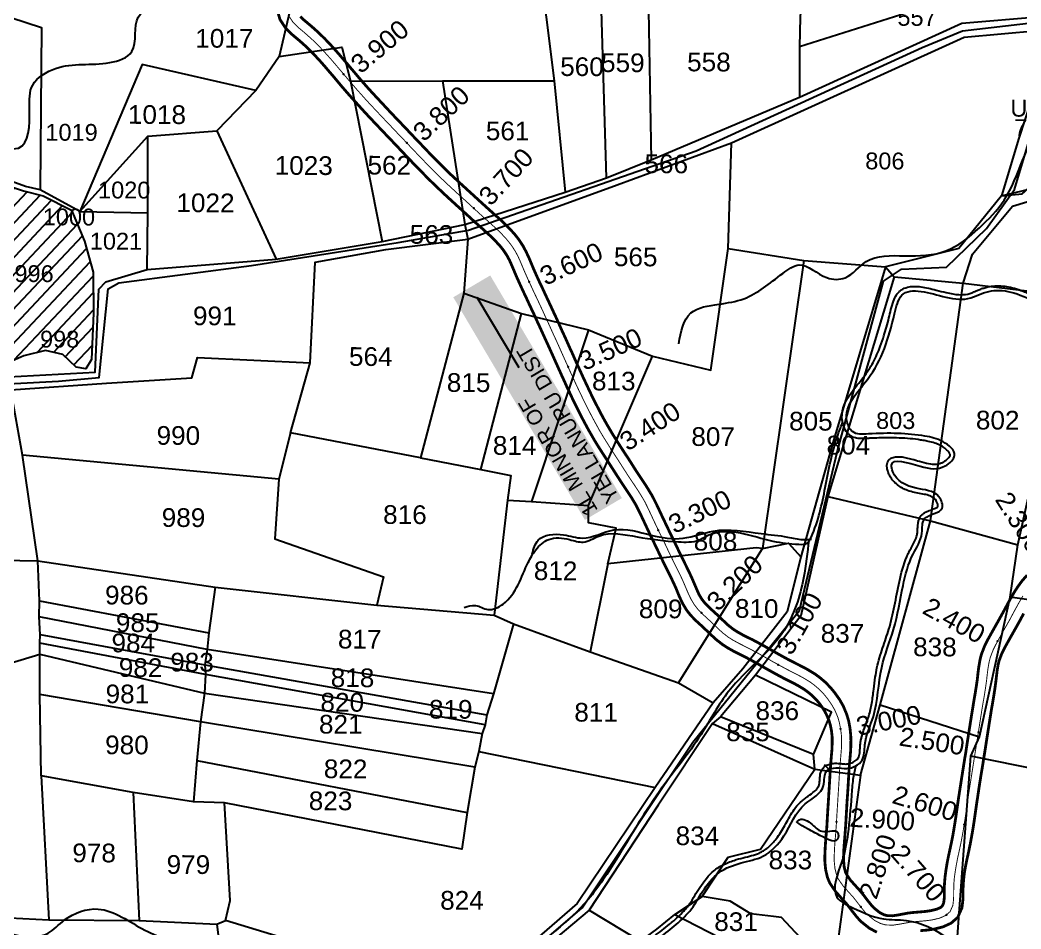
# Model space of a CAD drawing. Header units: inches. Extents: x 177544 to 239871, y 1610424 to 1630335.
# Drawn here: x 184402 to 185472, y 1620740 to 1621713 of the extents above; entities that cross this region are included whole.
import ezdxf
from ezdxf.enums import TextEntityAlignment as Align

# ---------------------------------------------------------------- set-up
doc = ezdxf.new("R2010")
doc.units = ezdxf.units.IN
doc.header["$MEASUREMENT"] = 0
doc.linetypes.add('HIDDEN2', pattern=[0.1875, 0.125, -0.0625])
for name, color, linetype in [('CANAL1', 7, 'Continuous'), ('CSMark', 72, 'Continuous'), ('PAPER SIZE', 5, 'Continuous'), ('PLOT', 7, 'Continuous'), ('PLOT NO', 7, 'Continuous'), ('ROAD', 1, 'Continuous'), ('STREAM', 4, 'Continuous'), ('STRUCTURE', 5, 'Continuous')]:
    doc.layers.add(name, color=color, linetype=linetype)
doc.styles.add('FONT1', font='Arial')
doc.styles.get("Standard").update_dxf_attribs({"font": 'arial.ttf'})
doc.dimstyles.get("Standard").update_dxf_attribs({"dimtxt": 0.18, "dimasz": 0.18, "dimexe": 0.18, "dimexo": 0.0625, "dimgap": 0.09, "dimtad": 0, "dimtih": 1, "dimtoh": 1, "dimdec": 4, "dimzin": 0, "dimdsep": 46, "dimtxsty": 'Standard', "dimcen": 0.09, "dimadec": 0, "dimazin": 0, "dimtfac": 1, "dimtdec": 4, "dimtofl": 0, "dimtmove": 0, "dimatfit": 3, "dimfxl": 1, "dimtolj": 1, "dimtzin": 0, "dimarcsym": 0})

msp = doc.modelspace()

# ---------------------------------------------------------------- hatches: boundary and pattern name
at = {"layer": 'STREAM'}
h = msp.add_hatch(dxfattribs=at)
h.set_pattern_fill('ANSI31', color=256, scale=100.509967, angle=1.7021)
h.set_pattern_definition([(46.7021, (182315.279, 1621907.716), (-9.14387, 8.61611), [])])
h.paths.add_polyline_path([(184471, 1621476), (184456.9, 1621509.3), (184426.8, 1621524.4), (184405.6, 1621529.7), (184357.6, 1621545.6), (184339.1, 1621554.4), (184337.5, 1621409), (184347.4, 1621407.5), (184353.1, 1621389.6), (184346.5, 1621330.8), (184353.4, 1621329.9), (184390.1, 1621346.4), (184405.8, 1621353.4), (184429.1, 1621359), (184447.5, 1621354.8), (184462.1, 1621341.1), (184472.4, 1621339.6), (184478.3, 1621349.4), (184480.5, 1621399), (184480, 1621442.8)])
h.paths.add_polyline_path([(184313.5, 1621423.4), (184342, 1621424.3), (184341.6, 1621439.7), (184313, 1621438.8)], flags=24)
h.paths.add_polyline_path([(184436.2, 1621493.6), (184472.6, 1621494.6), (184472.1, 1621510), (184435.8, 1621509)], flags=24)
h.paths.add_polyline_path([(184345.7, 1621486.7), (184374.3, 1621487.6), (184373.8, 1621503), (184345.3, 1621502.1)], flags=24)
h.paths.add_polyline_path([(184430.2, 1621363.1), (184458.8, 1621363.9), (184458.3, 1621379.3), (184429.8, 1621378.4)], flags=24)
h.paths.add_polyline_path([(184365.5, 1621335.4), (184394, 1621336.3), (184393.6, 1621351.7), (184365, 1621350.8)], flags=24)
h.paths.add_polyline_path([(184402.8, 1621433.1), (184431.4, 1621434), (184430.9, 1621449.4), (184402.4, 1621448.5)], flags=24)

# ---------------------------------------------------------------- linework, layer by layer
at = {"layer": 'CANAL1', "color": 6, "linetype": 'ByBlock', "ltscale": 2, "const_width": 3}
for points in [[(185318, 1620737), (185309.9, 1620741.3), (185301.3, 1620748.2), (185297, 1620752.7), (185292.3, 1620758.6), (185288, 1620764.3), (185284.7, 1620768.4), (185279.1, 1620774.5), (185273.9, 1620780.4), (185267.6, 1620789.6), (185265.2, 1620795.4), (185263.2, 1620803.7), (185262.4, 1620812), (185262.3, 1620817.5), (185262.7, 1620827.5), (185263.2, 1620834.8), (185263.9, 1620843.2), (185264.4, 1620848.7), (185264.8, 1620855.7), (185265.2, 1620862.7), (185265.5, 1620867.9), (185266.1, 1620876.9), (185266.5, 1620884), (185267.1, 1620892.9), (185267.4, 1620898.1), (185267.8, 1620905.2), (185268.3, 1620912.3), (185268.7, 1620918), (185269.4, 1620926.6), (185270, 1620933.3), (185270.2, 1620942.1), (185270.1, 1620946.3), (185269.4, 1620952.6), (185268.2, 1620958.6), (185266.8, 1620963.3), (185264, 1620969.9), (185261.1, 1620975.2), (185256.6, 1620981.6), (185253.6, 1620985.2), (185249.2, 1620989.7), (185244.4, 1620993.7), (185240.8, 1620996.4), (185233.9, 1621000.6), (185228, 1621003.8), (185219.9, 1621007.8), (185215.2, 1621010.3), (185208.9, 1621013.7), (185202.6, 1621017.2), (185197.6, 1621020), (185190.3, 1621024.2), (185184.3, 1621027.5), (185176.1, 1621031.9), (185172, 1621033.9), (185165.4, 1621037.2), (185158.8, 1621040.9), (185152.9, 1621044.7), (185146, 1621050.1), (185140.5, 1621055.2), (185133.3, 1621062.1), (185130.2, 1621065), (185124.7, 1621070), (185119.2, 1621075.6), (185114.5, 1621081.5), (185110, 1621089.1), (185106.7, 1621096.2), (185102.8, 1621105.8), (185101.2, 1621109.2), (185098.3, 1621115.4), (185095.2, 1621121.7), (185092.1, 1621127.8), (185088.9, 1621134.4), (185085.8, 1621140.9), (185081.2, 1621150.4), (185079.7, 1621153.6), (185076.6, 1621160), (185073.5, 1621166.4), (185070.4, 1621173.1), (185067.5, 1621179.3), (185064.5, 1621185.6), (185061.5, 1621191.7), (185059.8, 1621194.8), (185054.8, 1621203.1), (185051, 1621208.8), (185046.6, 1621215.3), (185043.1, 1621220.7), (185039.2, 1621226.7), (185035.4, 1621232.7), (185033, 1621236.4), (185027.8, 1621244.5), (185023.9, 1621250.5), (185019.4, 1621257.6), (185016.2, 1621262.8), (185012.6, 1621269.1), (185009, 1621275.4), (185005.6, 1621281.7), (185002.2, 1621288.1), (184999, 1621294.5), (184995.8, 1621300.9), (184992.6, 1621307.4), (184989.6, 1621313.9), (184986.5, 1621320.3), (184983.6, 1621326.8), (184980.6, 1621333.3), (184977.7, 1621339.8), (184974, 1621348), (184971.9, 1621352.7), (184969, 1621359.2), (184966.1, 1621365.6), (184963.1, 1621372.1), (184960.2, 1621378.5), (184957.3, 1621384.9), (184954.3, 1621391.3), (184951.4, 1621397.8), (184948.4, 1621404.1), (184945.4, 1621410.5), (184942.9, 1621416), (184939.4, 1621423.3), (184936.4, 1621429.9), (184932.3, 1621439), (184930.6, 1621443.1), (184927.9, 1621449.5), (184925.2, 1621455.6), (184922.5, 1621460.6), (184918.8, 1621466.2), (184914.9, 1621471.1), (184908.6, 1621477.9), (184905.7, 1621480.7), (184900.7, 1621485.3), (184895.5, 1621490), (184890.6, 1621494.3), (184884.9, 1621499.5), (184879.7, 1621504.3), (184872.1, 1621511.2), (184869.2, 1621513.8), (184864, 1621518.6), (184858.7, 1621523.4), (184853.6, 1621528.2), (184848.3, 1621533.2), (184843.1, 1621538.2), (184838, 1621543.2), (184833, 1621548.3), (184828, 1621553.4), (184823, 1621558.5), (184818.1, 1621563.7), (184813.2, 1621568.8), (184808.3, 1621574), (184803.4, 1621579.1), (184800.7, 1621582), (184793.6, 1621589.4), (184788.7, 1621594.6), (184783.8, 1621599.7), (184778.9, 1621604.9), (184774, 1621610.1), (184769.2, 1621615.3), (184764.4, 1621620.6), (184759.6, 1621625.9), (184754.8, 1621631.2), (184749.4, 1621637.4), (184745.5, 1621641.9), (184741, 1621647.3), (184736.5, 1621652.7), (184732, 1621657.9), (184727.5, 1621663.2), (184723, 1621668.3), (184718.3, 1621673.4), (184713.6, 1621678.3), (184708.7, 1621683.2), (184703.5, 1621687.9), (184699.5, 1621691.4), (184692.2, 1621697.5), (184686, 1621703.6), (184679.8, 1621713.1), (184677.8, 1621720.2)], [(185478.6, 1621118.9), (185473.3, 1621112.9), (185468.7, 1621106.6), (185465.6, 1621101.9), (185460.8, 1621093.7), (185457.3, 1621087.3), (185453.1, 1621079.5), (185450.6, 1621075), (185447.2, 1621068.9), (185443.7, 1621062.7), (185441, 1621057.9), (185436.6, 1621050), (185433.1, 1621043), (185429.5, 1621033.6), (185428.1, 1621027.7), (185426.8, 1621020.1), (185425.9, 1621012.8), (185425.3, 1621007.1), (185424.1, 1620999), (185423, 1620992.2), (185421.4, 1620982.9), (185420.7, 1620978.3), (185419.5, 1620971.2), (185418.4, 1620964.2), (185417.3, 1620957.2), (185416.2, 1620950.2), (185415.1, 1620943.2), (185413.6, 1620933.4), (185413, 1620929.2), (185411.8, 1620922.3), (185410.7, 1620915.3), (185409.6, 1620908.3), (185408.5, 1620901.3), (185407.4, 1620894.3), (185405.8, 1620883.9), (185405.2, 1620880.1), (185404.2, 1620873.1), (185403.2, 1620866), (185402.2, 1620859), (185401.1, 1620852.1), (185400, 1620845.3), (185398.8, 1620838.5), (185398.1, 1620835), (185396, 1620825.2), (185394.5, 1620818.4), (185393.1, 1620811.4), (185391.9, 1620804.1), (185390.9, 1620796.6), (185390.2, 1620788.7), (185390.1, 1620783.8), (185390, 1620773.5), (185389.4, 1620768.4), (185387.9, 1620765), (185386.4, 1620763.6), (185381.9, 1620761.6), (185375.3, 1620760), (185369.5, 1620759.2), (185362.7, 1620758.6), (185355.6, 1620758), (185350.7, 1620757.4), (185340.9, 1620755.5), (185334.9, 1620754.6), (185328.9, 1620754.8), (185325.4, 1620755.7), (185320.9, 1620758.1), (185314.9, 1620762.9), (185312.2, 1620765.8), (185308.1, 1620770.9), (185303.8, 1620776.6), (185299.9, 1620781.4), (185294, 1620787.9), (185289.7, 1620792.7), (185285.4, 1620799.1), (185284.3, 1620801.6), (185283, 1620807), (185282.4, 1620813.2), (185282.3, 1620817.3), (185282.7, 1620826.4), (185283.2, 1620833.2), (185283.9, 1620841.6), (185284.3, 1620847.3), (185284.8, 1620854.5), (185285.2, 1620861.6), (185285.5, 1620866.7), (185286, 1620875.7), (185286.5, 1620882.7), (185287.1, 1620891.7), (185287.4, 1620896.9), (185287.8, 1620904), (185288.2, 1620910.9), (185288.6, 1620916.4), (185289.4, 1620924.9), (185290, 1620932.3), (185290.2, 1620942.2), (185290, 1620947.7), (185289.2, 1620955.5), (185287.7, 1620963.4), (185285.7, 1620970), (185282.1, 1620978.7), (185278.1, 1620985.8), (185272.4, 1620993.8), (185268.4, 1620998.6), (185262.9, 1621004.3), (185256.9, 1621009.4), (185252, 1621013), (185243.8, 1621018), (185237.2, 1621021.5), (185229.1, 1621025.6), (185224.6, 1621027.9), (185218.5, 1621031.2), (185212.4, 1621034.6), (185207.5, 1621037.4), (185200.1, 1621041.6), (185193.8, 1621045.1), (185185.2, 1621049.7), (185180.9, 1621051.8), (185174.7, 1621054.9), (185169, 1621058.1), (185164.6, 1621060.9), (185159, 1621065.3), (185154.2, 1621069.8), (185147, 1621076.7), (185143.7, 1621079.7), (185138.6, 1621084.4), (185134.2, 1621088.9), (185131, 1621092.9), (185127.7, 1621098.4), (185125.1, 1621104.3), (185121.1, 1621113.7), (185119.4, 1621117.5), (185116.3, 1621124.1), (185113.1, 1621130.6), (185110.1, 1621136.7), (185106.9, 1621143.2), (185103.9, 1621149.5), (185099.3, 1621159.1), (185097.7, 1621162.3), (185094.6, 1621168.7), (185091.6, 1621175), (185088.5, 1621181.5), (185085.6, 1621187.7), (185082.5, 1621194.3), (185079.2, 1621200.9), (185077.1, 1621204.8), (185071.6, 1621213.8), (185067.6, 1621219.9), (185063.3, 1621226.3), (185059.8, 1621231.6), (185056.1, 1621237.5), (185052.3, 1621243.5), (185049.8, 1621247.2), (185044.5, 1621255.4), (185040.7, 1621261.3), (185036.4, 1621268.1), (185033.4, 1621273.1), (185029.9, 1621279), (185026.5, 1621285), (185023.2, 1621291.1), (185020, 1621297.3), (185016.8, 1621303.5), (185013.7, 1621309.7), (185010.7, 1621316), (185007.7, 1621322.4), (185004.7, 1621328.7), (185001.8, 1621335.1), (184998.8, 1621341.6), (184995.9, 1621348), (184992.3, 1621356.2), (184990.1, 1621360.9), (184987.2, 1621367.4), (184984.3, 1621373.9), (184981.3, 1621380.3), (184978.4, 1621386.8), (184975.5, 1621393.3), (184972.5, 1621399.7), (184969.5, 1621406.2), (184966.5, 1621412.6), (184963.5, 1621419), (184961, 1621424.5), (184957.5, 1621431.8), (184954.6, 1621438.1), (184950.7, 1621446.9), (184949.1, 1621450.8), (184946.3, 1621457.5), (184943.1, 1621464.4), (184939.7, 1621470.8), (184935, 1621478), (184930.1, 1621484.2), (184922.9, 1621491.8), (184919.5, 1621495.2), (184914.2, 1621500.1), (184908.8, 1621504.9), (184904, 1621509.2), (184898.4, 1621514.3), (184893.2, 1621519), (184885.6, 1621526), (184882.7, 1621528.6), (184877.5, 1621533.4), (184872.3, 1621538.1), (184867.3, 1621542.8), (184862.1, 1621547.6), (184857.1, 1621552.5), (184852.1, 1621557.4), (184847.2, 1621562.4), (184842.3, 1621567.4), (184837.4, 1621572.4), (184832.6, 1621577.5), (184827.7, 1621582.6), (184822.8, 1621587.7), (184817.9, 1621592.9), (184815.2, 1621595.8), (184808.1, 1621603.2), (184803.2, 1621608.3), (184798.3, 1621613.5), (184793.5, 1621618.6), (184788.7, 1621623.8), (184783.9, 1621628.9), (184779.1, 1621634.1), (184774.4, 1621639.2), (184769.8, 1621644.4), (184764.5, 1621650.5), (184760.8, 1621654.9), (184756.3, 1621660.2), (184751.8, 1621665.6), (184747.2, 1621670.9), (184742.6, 1621676.3), (184737.8, 1621681.7), (184732.9, 1621687.1), (184727.8, 1621692.4), (184722.5, 1621697.6), (184716.9, 1621702.8), (184712.5, 1621706.6), (184705.7, 1621712.3), (184701.6, 1621716.4)], [(185474.9, 1621077.8), (185470.7, 1621070), (185468.1, 1621065.3), (185464.6, 1621059.1), (185461.1, 1621052.9), (185458.4, 1621048.1), (185454.3, 1621040.7), (185451.5, 1621035), (185448.7, 1621027.6), (185447.7, 1621023.6), (185446.6, 1621017.3), (185445.8, 1621010.5), (185445.1, 1621004.6), (185443.9, 1620996), (185442.8, 1620988.9), (185441.2, 1620979.5), (185440.4, 1620975), (185439.3, 1620968), (185438.2, 1620961.1), (185437.1, 1620954.1), (185436, 1620947.1), (185434.9, 1620940.1), (185433.4, 1620930.3), (185432.7, 1620926.1), (185431.6, 1620919.1), (185430.5, 1620912.1), (185429.3, 1620905.2), (185428.2, 1620898.2), (185427.1, 1620891.2), (185425.6, 1620880.9), (185425, 1620877.3), (185424, 1620870.2), (185423, 1620863.2), (185422, 1620856.1), (185420.9, 1620849), (185419.7, 1620841.9), (185418.4, 1620834.8), (185417.7, 1620831), (185415.6, 1620821), (185414.1, 1620814.3), (185412.8, 1620807.7), (185411.6, 1620801.1), (185410.8, 1620794.5), (185410.2, 1620787.6), (185410.1, 1620783.4), (185410, 1620772.3), (185408.9, 1620763.1), (185404.4, 1620752.9), (185397.3, 1620746.7), (185388.5, 1620742.7), (185379, 1620740.3), (185371.7, 1620739.3), (185364.4, 1620738.7)]]:
    msp.add_lwpolyline(points, dxfattribs=at)
at = {"layer": 'CANAL1', "color": 1, "linetype": 'HIDDEN2', "ltscale": 2, "const_width": 1}
msp.add_lwpolyline([(185474.1, 1621096.6), (185469.5, 1621088.8), (185466.1, 1621082.6), (185461.9, 1621074.8), (185459.4, 1621070.1), (185455.9, 1621064), (185452.4, 1621057.8), (185449.7, 1621053), (185445.5, 1621045.4), (185442.3, 1621039), (185439.1, 1621030.6), (185437.9, 1621025.7), (185436.7, 1621018.7), (185435.8, 1621011.6), (185435.2, 1621005.9), (185434, 1620997.5), (185432.9, 1620990.6), (185431.3, 1620981.2), (185430.5, 1620976.6), (185429.4, 1620969.6), (185428.3, 1620962.6), (185427.2, 1620955.6), (185426.1, 1620948.6), (185425, 1620941.7), (185423.5, 1620931.8), (185422.8, 1620927.7), (185421.7, 1620920.7), (185420.6, 1620913.7), (185419.5, 1620906.7), (185418.4, 1620899.8), (185417.3, 1620892.8), (185415.7, 1620882.4), (185415.1, 1620878.7), (185414.1, 1620871.6), (185413.1, 1620864.6), (185412.1, 1620857.6), (185411, 1620850.5), (185409.9, 1620843.6), (185408.6, 1620836.7), (185407.9, 1620833), (185405.8, 1620823.1), (185404.3, 1620816.4), (185403, 1620809.5), (185401.8, 1620802.6), (185400.8, 1620795.5), (185400.2, 1620788.2), (185400.1, 1620783.6), (185400, 1620772.9), (185399.2, 1620765.7), (185396.2, 1620759), (185391.8, 1620755.1), (185385.2, 1620752.1), (185377.1, 1620750.2), (185370.6, 1620749.3), (185363.6, 1620748.7), (185356.6, 1620748.1), (185352.3, 1620747.5), (185342.6, 1620745.7), (185335.5, 1620744.6), (185327.4, 1620744.8), (185321.7, 1620746.4), (185315.4, 1620749.7), (185308.1, 1620755.6), (185304.6, 1620759.3), (185300.2, 1620764.8), (185295.9, 1620770.4), (185292.3, 1620774.9), (185286.6, 1620781.2), (185281.8, 1620786.5), (185276.5, 1620794.3), (185274.8, 1620798.5), (185273.1, 1620805.4), (185272.4, 1620812.6), (185272.3, 1620817.4), (185272.7, 1620826.9), (185273.2, 1620834), (185273.9, 1620842.4), (185274.3, 1620848), (185274.8, 1620855.1), (185275.2, 1620862.2), (185275.5, 1620867.3), (185276.1, 1620876.3), (185276.5, 1620883.4), (185277.1, 1620892.3), (185277.4, 1620897.5), (185277.8, 1620904.6), (185278.2, 1620911.6), (185278.7, 1620917.2), (185279.4, 1620925.7), (185280, 1620932.8), (185280.2, 1620942.2), (185280.1, 1620947), (185279.3, 1620954), (185277.9, 1620961), (185276.3, 1620966.7), (185273.1, 1620974.3), (185269.6, 1620980.5), (185264.5, 1620987.7), (185261, 1620991.9), (185256, 1620997), (185250.7, 1621001.6), (185246.4, 1621004.7), (185238.8, 1621009.3), (185232.6, 1621012.6), (185224.5, 1621016.7), (185219.9, 1621019.1), (185213.7, 1621022.5), (185207.5, 1621025.9), (185202.6, 1621028.7), (185195.2, 1621032.9), (185189.1, 1621036.3), (185180.6, 1621040.8), (185176.4, 1621042.9), (185170.1, 1621046.1), (185163.9, 1621049.5), (185158.7, 1621052.8), (185152.5, 1621057.7), (185147.3, 1621062.5), (185140.2, 1621069.4), (185136.9, 1621072.3), (185131.7, 1621077.2), (185126.7, 1621082.2), (185122.8, 1621087.2), (185118.9, 1621093.8), (185115.9, 1621100.2), (185111.9, 1621109.7), (185110.3, 1621113.4), (185107.3, 1621119.8), (185104.1, 1621126.1), (185101.1, 1621132.2), (185097.9, 1621138.8), (185094.8, 1621145.2), (185090.3, 1621154.8), (185088.7, 1621158), (185085.6, 1621164.3), (185082.5, 1621170.7), (185079.4, 1621177.3), (185076.5, 1621183.5), (185073.5, 1621189.9), (185070.4, 1621196.3), (185068.5, 1621199.8), (185063.2, 1621208.4), (185059.3, 1621214.4), (185055, 1621220.8), (185051.4, 1621226.2), (185047.6, 1621232.1), (185043.8, 1621238.1), (185041.4, 1621241.8), (185036.1, 1621250), (185032.3, 1621255.9), (185027.9, 1621262.9), (185024.8, 1621267.9), (185021.2, 1621274), (185017.8, 1621280.2), (185014.4, 1621286.4), (185011.1, 1621292.7), (185007.9, 1621299), (185004.7, 1621305.3), (185001.7, 1621311.7), (184998.6, 1621318.1), (184995.6, 1621324.5), (184992.7, 1621331), (184989.7, 1621337.4), (184986.8, 1621343.9), (184983.1, 1621352.1), (184981, 1621356.8), (184978.1, 1621363.3), (184975.2, 1621369.8), (184972.2, 1621376.2), (184969.3, 1621382.7), (184966.4, 1621389.1), (184963.4, 1621395.5), (184960.5, 1621402), (184957.5, 1621408.4), (184954.5, 1621414.8), (184951.9, 1621420.2), (184948.5, 1621427.6), (184945.5, 1621434), (184941.5, 1621443), (184939.8, 1621447), (184937.1, 1621453.5), (184934.2, 1621460), (184931.1, 1621465.7), (184926.9, 1621472.1), (184922.5, 1621477.6), (184915.8, 1621484.9), (184912.6, 1621487.9), (184907.4, 1621492.7), (184902.2, 1621497.4), (184897.3, 1621501.7), (184891.6, 1621506.9), (184886.4, 1621511.7), (184878.9, 1621518.6), (184876, 1621521.2), (184870.7, 1621526), (184865.5, 1621530.8), (184860.4, 1621535.5), (184855.2, 1621540.4), (184850.1, 1621545.3), (184845.1, 1621550.3), (184840.1, 1621555.3), (184835.1, 1621560.4), (184830.2, 1621565.5), (184825.3, 1621570.6), (184820.4, 1621575.7), (184815.6, 1621580.9), (184810.7, 1621586), (184807.9, 1621588.9), (184800.9, 1621596.3), (184796, 1621601.5), (184791.1, 1621606.6), (184786.2, 1621611.8), (184781.4, 1621616.9), (184776.5, 1621622.1), (184771.7, 1621627.3), (184767, 1621632.6), (184762.3, 1621637.8), (184757, 1621644), (184753.1, 1621648.4), (184748.6, 1621653.8), (184744.1, 1621659.1), (184739.6, 1621664.4), (184735.1, 1621669.7), (184730.4, 1621675), (184725.6, 1621680.2), (184720.7, 1621685.4), (184715.6, 1621690.4), (184710.2, 1621695.3), (184706, 1621699), (184699, 1621704.9), (184693.8, 1621710), (184689, 1621717.4)], dxfattribs=at)
at = {"layer": 'CSMark'}
for p in [(184747.9, 1621654.7), (184815.4, 1621581), (184886.9, 1621511.2), (184946.1, 1621432.6), (184987.8, 1621341.7), (185034.1, 1621253.2), (185084.3, 1621166.9), (185130.3, 1621078.6), (185447, 1621048.2), (185212.6, 1621023.1), (185279.2, 1620954.6), (185426.5, 1620950.9), (185274.8, 1620854.9), (185411.2, 1620852.1), (185300.7, 1620764.1), (185392.3, 1620755.5)]:
    msp.add_point(p, dxfattribs=at)
at = {"layer": 'PLOT'}
for points in [[(184655.1, 1622302.4), (184642.9, 1622204.4), (184617.4, 1622084.8), (184584.3, 1621889.4), (184658.1, 1621900.1), (184687.4, 1621908.1), (184723.4, 1621916), (184730.2, 1621917.1), (184728.2, 1621892.2), (184702.4, 1621821.2), (184698.1, 1621771.8), (184698.6, 1621758.1), (184679, 1621673.4), (184654.1, 1621637.2), (184612.3, 1621593.9), (184675.7, 1621456.9)], [(185239.7, 1621917.4), (185237.9, 1621900.8), (185238.8, 1621859.1), (185238.4, 1621837.4), (185240.6, 1621811.3), (185238.8, 1621801.3), (185238.8, 1621789.6), (185237.8, 1621741.6), (185235.8, 1621715.4), (185235.1, 1621683.7), (185235.4, 1621630.1)], [(185238.8, 1621801.3), (185073.8, 1621806.1), (185072.6, 1621801.6), (185073.4, 1621743), (185076.5, 1621562.9)], [(185029, 1621543.6), (185021.5, 1621794.6), (185072.6, 1621801.6)], [(184350.8, 1621789.7), (184342.6, 1621731.3), (184424.8, 1621704.5), (184423.3, 1621530.9)], [(184955.7, 1621784), (184972.8, 1621647.4), (184984.8, 1621528.4)], [(185485.6, 1621763.2), (185235.1, 1621683.7)], [(184389.9, 1621331), (184482.4, 1621335.9), (184486.3, 1621424.8), (184493.8, 1621432.5), (184537.8, 1621445.8), (184675.7, 1621456.9), (184789.2, 1621475.5), (184877.4, 1621493.9), (184984.8, 1621528.4), (185029, 1621543.6), (185076.5, 1621562.9), (185235.4, 1621630.1), (185408.9, 1621709.2), (185493.8, 1621716.3), (185490.4, 1621701.2), (185500.5, 1621679.9), (185469.6, 1621586.2), (185451.1, 1621524.4), (185473.3, 1621526.7), (185488.1, 1621540), (185596.3, 1621577.4), (185632.9, 1621602)], [(184379.2, 1621021.3), (184423.2, 1621034.4), (184423.2, 1621046.3), (184423.4, 1621055.3), (184422.3, 1621074.3), (184422.6, 1621091.5), (184421.1, 1621134), (184404.5, 1621247.2), (184392.1, 1621317.2), (184494.4, 1621324.2), (184585.5, 1621330), (184591.5, 1621351.6), (184712.1, 1621346), (184717.3, 1621453.7), (184793, 1621467), (184880.5, 1621478), (185040.4, 1621536.1), (185162.5, 1621581.1), (185411.1, 1621694.2), (185490.4, 1621701.2)], [(184679, 1621673.4), (184746.1, 1621683.4), (184755.2, 1621647), (184789.2, 1621475.5)], [(184654.1, 1621637.2), (184532.6, 1621664.8), (184465.9, 1621507.8), (184538.5, 1621588.4)], [(184755.2, 1621647), (184853.6, 1621647.5), (184972.8, 1621647.4)], [(184853.6, 1621647.5), (184877.4, 1621493.9)], [(184465.9, 1621507.8), (184423.3, 1621530.9), (184407.9, 1621534.3), (184339.1, 1621559.3), (184294.3, 1621581.3), (184246.1, 1621541.7), (184210.2, 1621542.8), (184178.9, 1621543.4), (184115.8, 1621543.1), (184114.5, 1621530), (184114.2, 1621521.8), (184022.5, 1621492.6), (183931.6, 1621506.6), (183914.9, 1621510.7), (183844.1, 1621528.6), (183793.2, 1621544.2), (183780.5, 1621547), (183746.9, 1621587.9), (183726.5, 1621625.6)], [(184537.8, 1621445.8), (184538.6, 1621506.3), (184538.5, 1621588.4), (184612.3, 1621593.9)], [(184923.1, 1621199.2), (184948.8, 1621197.6), (185009.5, 1621193.3), (185078.2, 1621353.2), (185140.4, 1621337.9), (185159.1, 1621468), (185162.5, 1621581.1)], [(185251.6, 1620911.3), (185300.5, 1620904.8), (185321.6, 1620980.3), (185375.3, 1621177.1), (185410.3, 1621431.2), (185420.2, 1621462.1), (185463.1, 1621513.6), (185534.9, 1621535.3)], [(185451.1, 1621524.4), (185405.6, 1621468.2), (185327.1, 1621448.6), (185270.8, 1621260.5), (185236.8, 1621138.6), (185222.1, 1621079.8), (185174.5, 1621018.6), (185143.1, 1620982.4), (185080.9, 1620891.8), (184997.4, 1620767.8), (184892.1, 1620676.1), (184793.7, 1620697.3), (184621.5, 1620749.7)], [(184465.9, 1621507.8), (184538.6, 1621506.3)], [(184877.4, 1621493.9), (184880.5, 1621478), (184876.3, 1621420.3), (184830.1, 1621244.4), (184691.1, 1621270.9), (184712.1, 1621346)], [(185159.1, 1621468), (185239.7, 1621455.3), (185327.1, 1621448.6)], [(185239.7, 1621455.3), (185195.7, 1621147.5), (185223.6, 1621153.2), (185236.8, 1621138.6)], [(185327.1, 1621448.6), (185336.5, 1621438), (185410.3, 1621431.2), (185537.5, 1621415.6)], [(185336.5, 1621438), (185265.6, 1621203.1), (185236.7, 1621075.4), (185188.2, 1621011.9)], [(184876.3, 1621420.3), (184938.1, 1621398.6), (185009.5, 1621381.2), (185078.2, 1621353.2)], [(184894.6, 1621232), (184938.1, 1621398.6)], [(185009.5, 1621381.2), (184948.8, 1621197.6)], [(185396.5, 1620627.7), (185406.4, 1620762), (185418.3, 1620925.4), (185427.8, 1620945.9), (185460.5, 1621095.3), (185468.5, 1621151.3), (185502.4, 1621304.3)], [(185570.3, 1621298.3), (185534.8, 1621084.5), (185460.5, 1621095.3)], [(184691.1, 1621270.9), (184678.5, 1621221.6), (184674.2, 1621157.6), (184790.4, 1621117.1), (184783.5, 1621086.9)], [(184678.5, 1621221.6), (184404.5, 1621247.2)], [(184830.1, 1621244.4), (184894.6, 1621232), (184926.6, 1621225.6), (184923.1, 1621199.2), (184908.9, 1621076.1)], [(185265.6, 1621203.1), (185375.3, 1621177.1), (185468.5, 1621151.3)], [(185188.9, 1621147.9), (185030.4, 1621131), (185039.1, 1621169.1), (185009.6, 1621174.9), (185009.5, 1621193.3)], [(185105.7, 1621003.8), (185195.7, 1621147.5), (185188.9, 1621147.9)], [(184113, 1621140), (184421.1, 1621134), (184610.4, 1621106), (184783.5, 1621086.9), (184908.9, 1621076.1), (184929.5, 1621066.9), (185011.5, 1621036.9), (185105.7, 1621003.8), (185143.1, 1620982.4)], [(185030.4, 1621131), (185011.5, 1621036.9)], [(184610.4, 1621106), (184603.6, 1621057.2), (184601.8, 1621039.2), (184599.4, 1621022.9), (184600.3, 1621012.6), (184599.2, 1620992.8), (184594.9, 1620962), (184590.9, 1620920.8), (184587.3, 1620876.6)], [(184422.6, 1621091.5), (184603.6, 1621057.2)], [(184601.8, 1621039.2), (184422.3, 1621074.3)], [(184929.5, 1621066.9), (184908, 1620992.1), (184901.1, 1620969.4), (184899.1, 1620958.9), (184895.9, 1620949.5), (184892.4, 1620930.3), (184888.3, 1620913.4), (184879.9, 1620865), (184874.1, 1620826), (184620.4, 1620875.4)], [(184600.3, 1621012.6), (184423.2, 1621046.3)], [(184423.4, 1621055.3), (184599.4, 1621022.9)], [(184612.3, 1620745.5), (184621.5, 1620749.7), (184626.6, 1620771.1), (184620.4, 1620875.4), (184587.3, 1620876.6), (184523, 1620886.6), (184424.5, 1620904.4), (184423.2, 1620991.1), (184423.2, 1621034.4)], [(184423.2, 1621034.4), (184599.2, 1620992.8)], [(184908, 1620992.1), (184601.8, 1621039.2)], [(183962.2, 1621030), (183992.1, 1620957.8), (184008.7, 1620919), (184021.4, 1620889.9), (184029.5, 1620870.7), (184043.2, 1620838.9), (184071.5, 1620778.9), (184090.7, 1620742.5), (184118.9, 1620742), (184154.8, 1620736), (184205.5, 1620728.2), (184251.7, 1620759.5), (184432.6, 1620750.3), (184529.3, 1620749.6), (184612.3, 1620745.5), (184615.2, 1620722.5)], [(184599.4, 1621022.9), (184901.1, 1620969.4)], [(184899.1, 1620958.9), (184600.3, 1621012.6)], [(184914.3, 1620598.3), (184932.7, 1620615.8), (185006.7, 1620682.9), (185058.1, 1620723.1), (185065.4, 1620727.6), (185082.8, 1620740.2), (185102, 1620756.1), (185131.2, 1620775.2), (185158.8, 1620817.4), (185193.4, 1620825.9), (185251.6, 1620911.3), (185250.2, 1620927), (185269.4, 1620972.3), (185188.2, 1621011.9), (185150.6, 1620967.4), (185142.4, 1620960.1), (185084, 1620873), (185010.2, 1620760.5), (184881, 1620652), (184819.7, 1620677.9), (184793.7, 1620697.3)], [(184599.2, 1620992.8), (184895.9, 1620949.5)], [(184594.9, 1620962), (184423.2, 1620991.1)], [(185321.6, 1620980.3), (185427.8, 1620945.9)], [(184888.3, 1620913.4), (184594.9, 1620962)], [(185142.4, 1620960.1), (185251.6, 1620911.3)], [(185250.2, 1620927), (185150.6, 1620967.4)], [(184892.4, 1620930.3), (185080.9, 1620891.8)], [(184590.9, 1620920.8), (184879.9, 1620865)], [(185390.1, 1620543), (185482.5, 1620512.1), (185657.4, 1620466.4), (185613.4, 1620660.5), (185602.4, 1620765), (185604.8, 1620784.5), (185597.5, 1620888.8), (185418.3, 1620925.4)], [(184424.5, 1620904.4), (184432.6, 1620750.3)], [(185300.5, 1620904.8), (185271.5, 1620693.3), (185216, 1620752.8), (185207.3, 1620753.7), (185183.1, 1620756.6), (185161.1, 1620770.4), (185131.2, 1620775.2)], [(184523, 1620886.6), (184529.3, 1620749.6)], [(185010.2, 1620760.5), (185065.4, 1620727.6)], [(185102, 1620756.1), (185185.8, 1620712.7), (185235.1, 1620682.3), (185266.5, 1620661), (185271.5, 1620693.3), (185312.8, 1620675.4), (185396.5, 1620627.7)]]:
    msp.add_lwpolyline(points, dxfattribs=at)
at = {"layer": 'ROAD'}
for points in [[(184294.7, 1621318.5), (184443, 1621326.4), (184486.6, 1621330.2), (184496.1, 1621425.2), (184507.4, 1621431.4), (184649.5, 1621449.9), (184806.2, 1621474.5), (184881.5, 1621487.9), (185124.6, 1621572.7), (185366.5, 1621683), (185409.4, 1621701), (185501.6, 1621711.7), (185485.9, 1621860.7), (185473.2, 1621963.1), (185474.9, 1622064.6), (185454.2, 1622231.8), (185471.7, 1622287.2), (185542.4, 1622521.7), (185555.7, 1622562.2), (185655.8, 1622659.1), (185655.7, 1622674.5), (185601.2, 1622857.3), (185538.9, 1623034.8), (185429.7, 1623397.5)], [(184930.2, 1620700.6), (185002.9, 1620763), (185121.2, 1620940.4), (185235.1, 1621080.9), (185275.9, 1621251.9), (185325.2, 1621433.3), (185344.2, 1621446.2), (185392.3, 1621448.2), (185435.2, 1621489.5), (185465.2, 1621531.1), (185503.1, 1621658.5), (185502.4, 1621701.9), (185501.6, 1621711.7)], [(185451.1, 1621524.4), (185539.3, 1621545.9), (185637, 1621596.5), (185674.8, 1621607.1), (185701.4, 1621610.2)]]:
    msp.add_lwpolyline(points, dxfattribs=at)
at = {"layer": 'STREAM'}
for points in [[(184357.6, 1621545.6), (184405.6, 1621529.7), (184426.8, 1621524.4), (184456.9, 1621509.3), (184471, 1621476), (184480, 1621442.8), (184480.5, 1621399), (184478.3, 1621349.4), (184472.4, 1621339.6), (184462.1, 1621341.1), (184447.5, 1621354.8), (184429.1, 1621359), (184405.8, 1621353.4), (184390.1, 1621346.4)], [(185266.5, 1620911.4), (185262.1, 1620915.9)]]:
    msp.add_lwpolyline(points, dxfattribs=at)
for points in [[(185106.2, 1621366.3), (185119, 1621399.2), (185149, 1621408.6), (185175.7, 1621414.5), (185217.3, 1621441.6), (185234.9, 1621450.6), (185264.5, 1621437), (185284, 1621436.9), (185306.5, 1621454.1), (185347.5, 1621460.4), (185391.6, 1621465.6), (185427.5, 1621490.3), (185454, 1621519.8), (185473.8, 1621562.4), (185502.7, 1621650.9), (185503.3, 1621704.1), (185500.3, 1621745), (185491.6, 1621839.9), (185486, 1621890.8), (185481.4, 1621920.6), (185481.2, 1621989.3), (185478.5, 1622018.2), (185479.4, 1622038.8), (185483.4, 1622051.4), (185481, 1622057.6)], [(183559.5, 1620787.3), (183576, 1620803.8), (183580.4, 1620825.2), (183584.9, 1620863), (183589.2, 1620877.4), (183595.4, 1620892.8), (183597.4, 1620915.8), (183609.1, 1620948.9), (183614.6, 1620981), (183606, 1621002.4), (183608.2, 1621039.7), (183606.5, 1621074.4), (183599.4, 1621098), (183627.5, 1621137.6), (183639.2, 1621165.4), (183654.9, 1621192.9), (183677.2, 1621210.4), (183701.2, 1621231.2), (183751.9, 1621242.8), (183771.2, 1621255.6), (183800.7, 1621308.7), (183813.3, 1621339.1), (183829.2, 1621352.6), (183872.9, 1621354.3), (183901.6, 1621384.8), (183917.9, 1621407.8), (183934, 1621437.9), (183949.2, 1621458.6), (183990.4, 1621462.8), (184012.5, 1621462.3), (184039.1, 1621477.1), (184051.2, 1621480.8), (184079.1, 1621499), (184092.9, 1621522.8), (184113.8, 1621532.2), (184144, 1621527.6), (184168.7, 1621530.1), (184198.2, 1621534.2), (184215.4, 1621534.2), (184248.2, 1621536.8), (184267, 1621545.9), (184282.2, 1621586.7), (184295.5, 1621598.2), (184348.7, 1621581.5), (184387.1, 1621575), (184400.1, 1621575.6), (184412, 1621617), (184415.5, 1621643), (184440, 1621660.7), (184497.9, 1621667.1), (184521.5, 1621678.9), (184528.3, 1621715.6), (184563.3, 1621730.9), (184588.9, 1621747.6), (184614.5, 1621774.5), (184660.8, 1621772.5), (184688.2, 1621770.7), (184718.5, 1621766.4), (184770.3, 1621762.7), (184806.8, 1621763.7), (184848.5, 1621766.7), (184870.2, 1621766), (184895.5, 1621782.7), (184926.1, 1621800.4), (184938.2, 1621819.7), (184949, 1621831.3), (184955.1, 1621836.5), (184947.4, 1621838.9), (184928.8, 1621848.1), (184896.5, 1621863.7), (184870.3, 1621879.3), (184819.5, 1621890.5), (184797.3, 1621896.5), (184758.3, 1621900.8), (184734.3, 1621908.4), (184705.6, 1621902.5), (184695.7, 1621901.2), (184651.7, 1621888), (184641.4, 1621882.1), (184628.1, 1621874.3), (184615.5, 1621878.2), (184604.9, 1621889.9), (184581.5, 1621900.7), (184551.5, 1621902.2), (184516.5, 1621902.7), (184486.3, 1621901.8), (184449.6, 1621893.3), (184428.6, 1621886.5), (184412, 1621886.2), (184392.7, 1621905.7), (184372.9, 1621916.2), (184356.4, 1621920.4), (184307.2, 1621919.2), (184291.3, 1621941.3), (184263.4, 1621942.8), (184221.5, 1621930.7), (184190.8, 1621919.8), (184152.3, 1621902.9), (184131.5, 1621898.9)], [(184743.6, 1620694.6), (184751.2, 1620700.5), (184767.7, 1620693.5), (184802.8, 1620675.2), (184823.5, 1620665.2), (184846, 1620652), (184866.6, 1620641.7), (184886.3, 1620636.6), (184895.5, 1620627), (184923.9, 1620614.1), (184939, 1620609.7), (184962.2, 1620628), (184982.9, 1620648.8), (184999.4, 1620661.5), (185010.6, 1620677.1), (185031.6, 1620692), (185056.5, 1620708.2), (185074.6, 1620722.5), (185094.9, 1620738.2), (185111.7, 1620752.9), (185119.9, 1620762), (185131.7, 1620780.7), (185149.4, 1620800.9), (185172.7, 1620811.1), (185196.1, 1620818.3), (185218.5, 1620840), (185241.4, 1620874.2), (185261, 1620893.8), (185264.4, 1620909.7), (185274.2, 1620912.8), (185286, 1620912.1), (185302.2, 1620921.1), (185305.1, 1620937.4), (185314.2, 1620967.6), (185323.1, 1621020.1), (185335.8, 1621060.9), (185346, 1621107.7), (185356.6, 1621141.3), (185366.1, 1621163.7), (185369, 1621179.3), (185387.7, 1621190.5), (185384.3, 1621202.6), (185359.8, 1621211.8), (185335, 1621229.5), (185333.5, 1621236.5), (185364.2, 1621235.4), (185391, 1621235.6), (185401.1, 1621247), (185388.7, 1621261.4), (185369.4, 1621267.5), (185309, 1621269.9), (185292, 1621272.3), (185285.9, 1621283.8), (185307.9, 1621328.2), (185336.9, 1621398.4), (185344.7, 1621418.1), (185391.6, 1621416.2), (185418.5, 1621415.4), (185429.3, 1621419.7), (185478.7, 1621415.4), (185494.6, 1621412.6), (185495.2, 1621417)], [(184876.8, 1621084.4), (184888.9, 1621086.4), (184902.2, 1621082.2), (184918.3, 1621088), (184945.2, 1621132.5), (184953.4, 1621146), (184967.1, 1621157), (184989.4, 1621156.9), (185004, 1621154.3), (185020.8, 1621160.7), (185061.8, 1621159.8), (185105.8, 1621154.5), (185127.7, 1621156.5), (185138.2, 1621161.9), (185206.8, 1621155.3), (185234.5, 1621151.9), (185243.7, 1621153.3), (185247.6, 1621159.2), (185262.8, 1621212.7), (185276.5, 1621269.4), (185281.4, 1621282.4)], [(184949.4, 1621141.5), (184955.9, 1621156.2), (184983, 1621162), (185003.1, 1621158.5), (185036.9, 1621167.2), (185076.7, 1621161.6), (185110.9, 1621158.3), (185143.1, 1621166), (185194.3, 1621163.3), (185222.5, 1621159.6), (185238.7, 1621156.9), (185248.2, 1621157.2)], [(185245.1, 1621156.5), (185239.5, 1621115.8), (185218.7, 1621059.5), (185159.8, 1620994.9), (185130, 1620948.6), (185085.1, 1620887.1), (185036.4, 1620810.2), (185004.8, 1620766.9), (184934.5, 1620703.4), (184896.9, 1620671.1), (184856.4, 1620670.1), (184818.9, 1620685.1), (184790.5, 1620691.6), (184757.9, 1620705.6)], [(185295.2, 1620914.2), (185292.4, 1620900.4), (185290.7, 1620882.8), (185286.9, 1620842.4), (185280.6, 1620812.8), (185275.3, 1620774.6), (185292.8, 1620762.9), (185325.1, 1620751.3), (185349.3, 1620749.6), (185392.8, 1620730.6), (185413.8, 1620711.5), (185461.1, 1620686.1), (185506.9, 1620667.1), (185523.1, 1620661.7), (185548.4, 1620683.1), (185593.7, 1620689.6), (185606, 1620694.3), (185638.2, 1620692)], [(185232.3, 1620854.9), (185235, 1620857.3), (185248.7, 1620852.3), (185261.1, 1620844.7), (185276.1, 1620843.5), (185276.1, 1620836.8), (185254.2, 1620842.2), (185234.4, 1620853.3), (185232.3, 1620854.9), (185232.7, 1620854.7)], [(184224.6, 1620730), (184248.9, 1620743.2), (184299.9, 1620742.9), (184325.1, 1620746), (184381.9, 1620737.7), (184431.9, 1620736), (184449.5, 1620750.1), (184485.3, 1620761.8), (184535.4, 1620739.2), (184586.4, 1620722.1), (184632.2, 1620707), (184662.4, 1620691.2), (184703.2, 1620682), (184716.4, 1620677.4), (184726, 1620685.1)]]:
    msp.add_spline(points, degree=3, dxfattribs=at)
msp.add_open_spline([(184740.1, 1620697.9), (184741, 1620698.8), (184741.8, 1620699.7), (184743.8, 1620701.6), (184744.8, 1620702.5), (184746.8, 1620703.8), (184747.7, 1620704.3), (184749.6, 1620705.1), (184750.6, 1620705.4), (184752.7, 1620705.7), (184753.7, 1620705.7), (184756.6, 1620705.3), (184758.4, 1620704.7), (184761.6, 1620703.3), (184763.1, 1620702.4), (184766, 1620700.5), (184767.4, 1620699.6), (184770.1, 1620697.7), (184771.3, 1620696.9), (184773.8, 1620695.2), (184775.1, 1620694.5), (184778.7, 1620692.2), (184781.1, 1620690.9), (184788.3, 1620687.1), (184793.1, 1620684.9), (184801.1, 1620681.3), (184804.3, 1620679.9), (184810.8, 1620676.9), (184814.1, 1620675.4), (184821.3, 1620671.8), (184825.3, 1620669.8), (184833, 1620665.5), (184836.7, 1620663.3), (184842.7, 1620659.7), (184845, 1620658.3), (184849, 1620655.8), (184850.7, 1620654.7), (184854.2, 1620652.5), (184855.9, 1620651.5), (184859.5, 1620649.5), (184861.4, 1620648.6), (184864.4, 1620647.4), (184865.6, 1620647), (184867.8, 1620646.4), (184868.7, 1620646.1), (184870.8, 1620645.8), (184871.9, 1620645.6), (184875.4, 1620645.1), (184877.9, 1620644.7), (184882.6, 1620643.6), (184884.7, 1620643), (184887.6, 1620641.5), (184888.3, 1620641.1), (184889.9, 1620640), (184890.6, 1620639.4), (184893.1, 1620637.2), (184894.6, 1620635.4), (184896.6, 1620632.9), (184897.3, 1620632.1), (184898.6, 1620630.7), (184899.2, 1620630.1), (184901, 1620628.6), (184902.3, 1620627.7), (184906.7, 1620625.1), (184910.2, 1620623.8), (184916.1, 1620621.8), (184918.2, 1620621.2), (184921.8, 1620620), (184923.2, 1620619.5), (184925.7, 1620618.6), (184926.8, 1620618.2), (184928.8, 1620617.4), (184929.7, 1620617), (184932.5, 1620615.9), (184934.3, 1620615.3), (184936.6, 1620614.7), (184937.4, 1620614.6), (184938.7, 1620614.5), (184939.2, 1620614.6), (184940.8, 1620614.8), (184942, 1620615.2), (184944.4, 1620616.4), (184945.7, 1620617.3), (184948.3, 1620619.5), (184949.7, 1620620.8), (184954, 1620625.5), (184957, 1620629.3), (184962.8, 1620636.4), (184965.7, 1620639.7), (184970.7, 1620644.9), (184972.8, 1620646.8), (184976.5, 1620650), (184978.2, 1620651.4), (184983.4, 1620655.2), (184986.9, 1620657.4), (184991.3, 1620660.6), (184992.6, 1620661.7), (184994.5, 1620663.3), (184995.1, 1620664), (184997, 1620666), (184998.1, 1620667.5), (185000.4, 1620670.9), (185001.6, 1620672.8), (185003.9, 1620676.3), (185005.1, 1620678), (185007.3, 1620680.7), (185008.2, 1620681.7), (185010.1, 1620683.6), (185011.2, 1620684.5), (185014.2, 1620687), (185016.4, 1620688.6), (185021.2, 1620691.7), (185023.9, 1620693.2), (185028.8, 1620696), (185031, 1620697.3), (185035.5, 1620699.9), (185037.7, 1620701.3), (185044.2, 1620705.4), (185048.5, 1620708.3), (185056.3, 1620714.1), (185060, 1620717), (185066.4, 1620722.1), (185069.1, 1620724.3), (185074.6, 1620728.7), (185077.3, 1620730.8), (185085.6, 1620737), (185091, 1620741.2), (185099.3, 1620748), (185102.3, 1620750.6), (185107.4, 1620755.3), (185109.5, 1620757.4), (185112.8, 1620761), (185114.2, 1620762.6), (185116.6, 1620765.6), (185117.7, 1620767.2), (185120, 1620770.6), (185121, 1620772.3), (185123.7, 1620776.8), (185125.4, 1620779.7), (185131.3, 1620789.1), (185136, 1620795.7), (185143.7, 1620802.7), (185145.5, 1620804.1), (185149.1, 1620806.6), (185151.1, 1620807.8), (185156.9, 1620810.9), (185161.1, 1620812.5), (185168.4, 1620814.9), (185171.7, 1620815.8), (185178, 1620817.4), (185181.1, 1620818.1), (185186.9, 1620819.7), (185189.6, 1620820.6), (185193.7, 1620822.4), (185195.3, 1620823.3), (185198.3, 1620825.1), (185199.8, 1620826.2), (185204.1, 1620829.7), (185206.7, 1620832.4), (185210.9, 1620837.5), (185212.6, 1620839.8), (185217.1, 1620846.8), (185219.8, 1620851.9), (185225.4, 1620862.1), (185228.5, 1620867.3), (185234.1, 1620873.9), (185235.8, 1620875.7), (185238.8, 1620878.3), (185240, 1620879.2), (185242.3, 1620881), (185243.5, 1620881.8), (185247, 1620884.3), (185249.2, 1620885.9), (185252.5, 1620888.7), (185253.7, 1620889.9), (185255.1, 1620892), (185255.5, 1620892.7), (185256.1, 1620894), (185256.2, 1620894.5), (185256.6, 1620896), (185256.7, 1620897.3), (185257, 1620900.3), (185257, 1620901.9), (185257.3, 1620905.1), (185257.6, 1620906.6), (185258.4, 1620909.3), (185259, 1620910.5), (185260.1, 1620912.2), (185260.7, 1620912.8), (185261.8, 1620913.9), (185262.4, 1620914.4), (185264.6, 1620915.8), (185266.3, 1620916.5), (185269.6, 1620917.3), (185271.3, 1620917.6), (185274.2, 1620917.7), (185275.4, 1620917.7), (185277.7, 1620917.5), (185278.8, 1620917.4), (185281.1, 1620917.2), (185282.4, 1620917), (185284.3, 1620916.9), (185285, 1620916.9), (185287.4, 1620917), (185289.4, 1620917.4), (185292.9, 1620918.9), (185294.6, 1620919.9), (185296.5, 1620921.5), (185297, 1620922.1), (185298, 1620923.3), (185298.3, 1620924), (185298.9, 1620925.5), (185299.2, 1620926.4), (185299.7, 1620929.2), (185299.8, 1620931.5), (185300, 1620935.1), (185300.1, 1620936.2), (185300.4, 1620938.8), (185300.5, 1620940.2), (185301, 1620942.8), (185301.3, 1620944.1), (185302.2, 1620948), (185303, 1620950.4), (185304.9, 1620956.1), (185306.1, 1620959.2), (185308, 1620964.3), (185308.7, 1620966.3), (185310, 1620970.5), (185310.6, 1620972.7), (185311.7, 1620977.4), (185312.2, 1620979.7), (185313.4, 1620986.9), (185314, 1620991.8), (185315.1, 1621001.1), (185315.6, 1621005.5), (185316.8, 1621013.2), (185317.3, 1621016.5), (185318.8, 1621023.4), (185319.7, 1621027), (185321.8, 1621034), (185322.9, 1621037.4), (185326.4, 1621047.7), (185328.8, 1621054.3), (185332.1, 1621065.1), (185333.1, 1621069.2), (185335.1, 1621077.6), (185336, 1621081.8), (185338.6, 1621094.6), (185340.1, 1621103.3), (185343.9, 1621120.9), (185346.2, 1621129.8), (185350.6, 1621140), (185351.3, 1621141.6), (185353.7, 1621146.3), (185355.4, 1621149.2), (185358.4, 1621154.9), (185359.7, 1621157.6), (185360.8, 1621161.5), (185361.1, 1621162.7), (185361.3, 1621164.7), (185361.4, 1621165.4), (185361.5, 1621167), (185361.5, 1621167.8), (185361.6, 1621170.4), (185361.7, 1621172.2), (185362.1, 1621175.6), (185362.4, 1621177.1), (185363.4, 1621179.5), (185363.8, 1621180.4), (185364.9, 1621182.1), (185365.6, 1621182.9), (185367.1, 1621184.3), (185367.9, 1621184.9), (185370.4, 1621186.5), (185372.2, 1621187.2), (185375.6, 1621188.6), (185377.2, 1621189.1), (185380.1, 1621190.2), (185381.3, 1621190.8), (185382.5, 1621191.6), (185382.8, 1621191.8), (185383.1, 1621192.1), (185383.2, 1621192.2), (185383.2, 1621192.3), (185383.2, 1621192.3), (185383.3, 1621192.5), (185383.3, 1621192.6), (185383.3, 1621193.2), (185383.2, 1621194), (185382.7, 1621195.7), (185382.3, 1621196.7), (185381.4, 1621198.3), (185381, 1621199), (185379.4, 1621201), (185378.2, 1621201.9), (185375.4, 1621203.5), (185373.7, 1621204.1), (185369.8, 1621205.1), (185367.7, 1621205.4), (185363.1, 1621206.2), (185360.6, 1621206.6), (185355.7, 1621207.8), (185353.2, 1621208.5), (185346.9, 1621210.9), (185343.3, 1621212.8), (185336.8, 1621217.9), (185333.9, 1621221.1), (185331.1, 1621226.3), (185330.5, 1621227.7), (185329.4, 1621230.6), (185329, 1621232.2), (185328.7, 1621234.6), (185328.6, 1621235.5), (185328.7, 1621237.4), (185328.9, 1621238.4), (185329.6, 1621240.3), (185330.1, 1621241.2), (185331.4, 1621242.7), (185332.1, 1621243.3), (185333.7, 1621244.3), (185334.5, 1621244.6), (185336.2, 1621245.1), (185337, 1621245.3), (185339.6, 1621245.6), (185341.5, 1621245.6), (185345.3, 1621245.2), (185347.3, 1621244.8), (185351.3, 1621244), (185353.4, 1621243.5), (185358.2, 1621242.2), (185360.9, 1621241.4), (185367.1, 1621239.6), (185370.3, 1621238.8), (185375.9, 1621237.7), (185378.3, 1621237.4), (185382.7, 1621237.6), (185384.6, 1621238), (185387.6, 1621239.2), (185388.5, 1621239.7), (185390.3, 1621240.7), (185391.2, 1621241.3), (185393.1, 1621242.8), (185394.1, 1621243.7), (185395.5, 1621245.4), (185396, 1621246.2), (185396.2, 1621247), (185396.3, 1621247.2), (185396.3, 1621247.6), (185396.3, 1621247.8), (185396.2, 1621248.4), (185396, 1621248.8), (185395.5, 1621249.7), (185395.2, 1621250.2), (185393.7, 1621252), (185392.3, 1621253.3), (185389, 1621255.7), (185387.1, 1621256.9), (185383.5, 1621258.7), (185381.8, 1621259.4), (185377.7, 1621260.9), (185375.3, 1621261.5), (185371.1, 1621262.3), (185369.3, 1621262.7), (185365.6, 1621263.2), (185363.8, 1621263.5), (185358.2, 1621264.3), (185354.4, 1621264.7), (185343, 1621265.6), (185335.2, 1621265.8), (185324, 1621265.7), (185320.9, 1621265.6), (185315.7, 1621265.4), (185313.5, 1621265.3), (185310, 1621265.2), (185308.6, 1621265.1), (185305.6, 1621264.9), (185304.1, 1621264.8), (185300.5, 1621264.9), (185298.4, 1621265), (185294.6, 1621265.7), (185292.8, 1621266.3), (185290.2, 1621267.7), (185289.4, 1621268.2), (185287.8, 1621269.6), (185287.1, 1621270.3), (185284.7, 1621273.1), (185283.5, 1621275.4), (185281.7, 1621280.2), (185281.1, 1621282.7), (185280.5, 1621287.5), (185280.6, 1621289.8), (185281.3, 1621296.1), (185282.5, 1621299.8), (185285.8, 1621306.7), (185287.8, 1621310), (185292.3, 1621316.3), (185294.6, 1621319.3), (185299.2, 1621325), (185301.4, 1621327.7), (185305.5, 1621333), (185307.3, 1621335.6), (185310.8, 1621341), (185312.4, 1621343.7), (185316.9, 1621351.9), (185319.4, 1621357.5), (185323, 1621367), (185324.3, 1621370.9), (185327.4, 1621380.9), (185329.2, 1621387.3), (185331.6, 1621396.9), (185332.3, 1621399.8), (185333.8, 1621405.8), (185334.6, 1621408.9), (185336.6, 1621414.2), (185337.6, 1621416.5), (185339.7, 1621419.7), (185340.5, 1621420.6), (185342.2, 1621422.4), (185343.1, 1621423.2), (185346.1, 1621425.2), (185348.3, 1621426.2), (185352.9, 1621427.3), (185355.2, 1621427.6), (185360, 1621427.7), (185362.4, 1621427.5), (185370.3, 1621426.5), (185375.8, 1621425.2), (185385, 1621422.8), (185388.7, 1621421.9), (185397, 1621419.9), (185401.4, 1621419.1), (185408.8, 1621418.6), (185412, 1621418.8), (185416.5, 1621419.8), (185417.9, 1621420.3), (185420.8, 1621421.4), (185422.4, 1621422.1), (185425.4, 1621423.3), (185426.7, 1621423.9), (185429.5, 1621425), (185430.9, 1621425.5), (185435.1, 1621426.8), (185437.8, 1621427.4), (185445.9, 1621428.5), (185451.1, 1621428.4), (185462.2, 1621426.6), (185468, 1621425), (185476.1, 1621421.8), (185478, 1621421), (185481.9, 1621419.3), (185483.9, 1621418.4), (185487.2, 1621417), (185488.5, 1621416.5), (185489.8, 1621416.1), (185490.1, 1621416), (185490.3, 1621416)], degree=3, knots=[0, 0, 0, 0, 0.647986, 0.647986, 1.307762, 1.307762, 1.737844, 1.737844, 2.165015, 2.165015, 2.592186, 2.592186, 3.434326, 3.434326, 4.276465, 4.276465, 5.118604, 5.118604, 5.954493, 5.954493, 6.790383, 6.790383, 8.462161, 8.462161, 11.805719, 11.805719, 13.952569, 13.952569, 16.099419, 16.099419, 18.672094, 18.672094, 21.244769, 21.244769, 22.799727, 22.799727, 24.038627, 24.038627, 25.277527, 25.277527, 26.640444, 26.640444, 27.487611, 27.487611, 28.153748, 28.153748, 28.819885, 28.819885, 30.226927, 30.226927, 31.336462, 31.336462, 31.765199, 31.765199, 32.193937, 32.193937, 33.430451, 33.430451, 34.098161, 34.098161, 34.706216, 34.706216, 35.884556, 35.884556, 38.337942, 38.337942, 39.602635, 39.602635, 40.424059, 40.424059, 41.017935, 41.017935, 41.61181, 41.61181, 42.799561, 42.799561, 43.448484, 43.448484, 44.057475, 44.057475, 45.203655, 45.203655, 46.349835, 46.349835, 47.496016, 47.496016, 50.024356, 50.024356, 52.552697, 52.552697, 54.210048, 54.210048, 55.4252, 55.4252, 57.855505, 57.855505, 58.921448, 58.921448, 59.567009, 59.567009, 60.858132, 60.858132, 62.149255, 62.149255, 63.271064, 63.271064, 63.998462, 63.998462, 64.725859, 64.725859, 66.180655, 66.180655, 67.923067, 67.923067, 69.487965, 69.487965, 71.052863, 71.052863, 74.18266, 74.18266, 77.045066, 77.045066, 79.100352, 79.100352, 81.155638, 81.155638, 85.266211, 85.266211, 87.706175, 87.706175, 89.523052, 89.523052, 90.797756, 90.797756, 92.065778, 92.065778, 93.333799, 93.333799, 95.263594, 95.263594, 99.71285, 99.71285, 100.936198, 100.936198, 102.159546, 102.159546, 104.606243, 104.606243, 106.497637, 106.497637, 108.389031, 108.389031, 110.245603, 110.245603, 111.453252, 111.453252, 112.6609, 112.6609, 115.076198, 115.076198, 116.792444, 116.792444, 120.224935, 120.224935, 123.657427, 123.657427, 124.967775, 124.967775, 125.738353, 125.738353, 126.50893, 126.50893, 128.139872, 128.139872, 129.411876, 129.411876, 130.177445, 130.177445, 130.631983, 130.631983, 131.503346, 131.503346, 132.374708, 132.374708, 133.092451, 133.092451, 133.623165, 133.623165, 133.91671, 133.91671, 134.210255, 134.210255, 134.962101, 134.962101, 135.713947, 135.713947, 136.303079, 136.303079, 136.892211, 136.892211, 137.687715, 137.687715, 138.264193, 138.264193, 139.616313, 139.616313, 140.968433, 140.968433, 141.625081, 141.625081, 142.371458, 142.371458, 143.117836, 143.117836, 144.522227, 144.522227, 145.166339, 145.166339, 145.888478, 145.888478, 146.610617, 146.610617, 148.054894, 148.054894, 150.02964, 150.02964, 151.347347, 151.347347, 152.843565, 152.843565, 154.339782, 154.339782, 157.332217, 157.332217, 159.912966, 159.912966, 161.846131, 161.846131, 163.971085, 163.971085, 166.09604, 166.09604, 170.345949, 170.345949, 172.97075, 172.97075, 175.59555, 175.59555, 180.84515, 180.84515, 186.09475, 186.09475, 187.09165, 187.09165, 189.085448, 189.085448, 191.079247, 191.079247, 191.939171, 191.939171, 192.420672, 192.420672, 192.902173, 192.902173, 193.829349, 193.829349, 194.559282, 194.559282, 194.965408, 194.965408, 195.382436, 195.382436, 195.799464, 195.799464, 196.693426, 196.693426, 197.587388, 197.587388, 198.481351, 198.481351, 199.008109, 199.008109, 199.408151, 199.408151, 199.690507, 199.690507, 199.972864, 199.972864, 200.704136, 200.704136, 201.435409, 201.435409, 202.023241, 202.023241, 203.348846, 203.348846, 204.674451, 204.674451, 206.000056, 206.000056, 207.325661, 207.325661, 208.651265, 208.651265, 210.739469, 210.739469, 212.827672, 212.827672, 213.532856, 213.532856, 214.238039, 214.238039, 214.630996, 214.630996, 215.023953, 215.023953, 215.416909, 215.416909, 215.809866, 215.809866, 216.202823, 216.202823, 216.595779, 216.595779, 217.491415, 217.491415, 218.38705, 218.38705, 219.282685, 219.282685, 220.499023, 220.499023, 222.210641, 222.210641, 223.922258, 223.922258, 225.633875, 225.633875, 226.320371, 226.320371, 227.006868, 227.006868, 227.895478, 227.895478, 228.784088, 228.784088, 229.164696, 229.164696, 229.710869, 229.710869, 230.257043, 230.257043, 230.803216, 230.803216, 232.013306, 232.013306, 233.223395, 233.223395, 234.433484, 234.433484, 236.065792, 236.065792, 237.263223, 237.263223, 238.460655, 238.460655, 240.855517, 240.855517, 245.645242, 245.645242, 247.454524, 247.454524, 248.646499, 248.646499, 249.435491, 249.435491, 250.224482, 250.224482, 251.25085, 251.25085, 252.105368, 252.105368, 252.551588, 252.551588, 252.997808, 252.997808, 254.197799, 254.197799, 255.397791, 255.397791, 256.597783, 256.597783, 258.659911, 258.659911, 260.72204, 260.72204, 262.784168, 262.784168, 264.704241, 264.704241, 266.66085, 266.66085, 268.617459, 268.617459, 272.530678, 272.530678, 275.041179, 275.041179, 278.968249, 278.968249, 280.622758, 280.622758, 282.277267, 282.277267, 283.614983, 283.614983, 284.250435, 284.250435, 284.885888, 284.885888, 286.166151, 286.166151, 287.446414, 287.446414, 288.726676, 288.726676, 291.530373, 291.530373, 293.459276, 293.459276, 296.161574, 296.161574, 298.416433, 298.416433, 299.463773, 299.463773, 300.511112, 300.511112, 301.356853, 301.356853, 302.202595, 302.202595, 303.894078, 303.894078, 306.986644, 306.986644, 310.079211, 310.079211, 310.985005, 310.985005, 311.91605, 311.91605, 312.644413, 312.644413, 312.814264, 312.814264, 312.814264, 312.814264], dxfattribs=at)

# ---------------------------------------------------------------- texts
at = {"layer": 'CSMark', "color": 1}
for s, rotation, p in [('3.900', 40.0684, (184759.7, 1621661.8)), ('3.800', 43.4788, (184826.8, 1621588.6)), ('3.700', 47.4477, (184897.8, 1621519.3)), ('3.600', 24.9064, (184959.5, 1621437.2)), ('3.500', 24.2839, (185001.2, 1621346.2)), ('3.400', 32.9297, (185046.1, 1621259.2)), ('3.300', 25.8055, (185097.1, 1621171.7)), ('3.200', 44.389, (185141, 1621086.3)), ('3.100', 60.8046, (185218, 1621036.7)), ('3.000', 11.1782, (185296.2, 1620956.8)), ('2.900', 356.365, (185288.9, 1620859.9)), ('2.800', 71.8696, (185307.9, 1620774.1))]:
    msp.add_text(s, height=20, rotation=rotation, dxfattribs=at).set_placement(p, align=Align.MIDDLE_LEFT)
for s, rotation, p in [('2.300', 302.2701, (185489.4, 1621145.9)), ('2.400', 330.9431, (185431.2, 1621053.5)), ('2.500', 351.2334, (185411.4, 1620936)), ('2.600', 343.2317, (185402.8, 1620864.8)), ('2.700', 311.1907, (185385, 1620774))]:
    msp.add_text(s, height=20, rotation=rotation, dxfattribs=at).set_placement(p, align=Align.MIDDLE_RIGHT)
at = {"layer": 'PLOT NO'}
for s, height, p in [('557', 18, (185360.9, 1621715.3)), ('1017', 20, (184620.3, 1621692.9)), ('559', 20, (185046.4, 1621666.8)), ('558', 20, (185138.4, 1621667.6)), ('560', 20, (185002.7, 1621662.6)), ('Ura kunta', 18, (185515.2, 1621618)), ('1018', 20, (184548.3, 1621611.4)), ('1019', 18, (184457, 1621592.4)), ('561', 20, (184923.2, 1621593.9)), ('736', 18, (185485.8, 1621597.4)), ('806', 18, (185326.5, 1621561.8)), ('1023', 20, (184705.2, 1621556.9)), ('562', 20, (184796.7, 1621557.2)), ('566', 20, (185092.8, 1621558.7)), ('1020', 18, (184513.3, 1621530.7)), ('1022', 20, (184600.2, 1621517)), ('1000', 18, (184454.2, 1621501.9)), ('1021', 18, (184504.5, 1621476)), ('563', 20, (184841.8, 1621483.2)), ('565', 20, (185060.1, 1621459.2)), ('996', 18, (184416.9, 1621441.3)), ('991', 20, (184610.1, 1621396.1)), ('998', 18, (184444.3, 1621371.2)), ('564', 20, (184776.9, 1621352.6)), ('815', 20, (184881.5, 1621324.8)), ('813', 20, (185036.7, 1621326.4)), ('805', 20, (185247.4, 1621283.5)), ('803', 18, (185338.1, 1621284.2)), ('802', 20, (185447.1, 1621284.6)), ('990', 20, (184571.2, 1621268.2)), ('807', 20, (185142.9, 1621267)), ('814', 20, (184930.7, 1621257.5)), ('804', 20, (185287.5, 1621257.9)), ('989', 20, (184576.7, 1621180.4)), ('816', 20, (184813.4, 1621183.6)), ('808', 20, (185145.5, 1621155.1)), ('812', 20, (184974.5, 1621123.5)), ('986', 20, (184516.1, 1621097.5)), ('809', 20, (185086.8, 1621082.8)), ('810', 20, (185189.5, 1621083.2)), ('985', 20, (184527.7, 1621068)), ('837', 20, (185281.2, 1621056.6)), ('984', 20, (184523, 1621046.3)), ('817', 20, (184765.1, 1621050.4)), ('838', 20, (185380, 1621042.1)), ('983', 20, (184585.8, 1621025.8)), ('982', 20, (184530.8, 1621020)), ('818', 20, (184757.4, 1621009.1)), ('981', 20, (184516.7, 1620991.8)), ('820', 20, (184746.4, 1620982.9)), ('819', 20, (184862.4, 1620975.4)), ('811', 20, (185017.8, 1620972.2)), ('836', 20, (185211.5, 1620973.9)), ('821', 20, (184744.8, 1620959.4)), ('835', 20, (185180.2, 1620951.3)), ('980', 20, (184516.2, 1620937.3)), ('822', 20, (184750, 1620911.7)), ('823', 20, (184733.9, 1620877.5)), ('834', 20, (185126.1, 1620840.1)), ('978', 20, (184481.1, 1620821.8)), ('833', 20, (185225.5, 1620814.3)), ('979', 20, (184581.9, 1620809.4)), ('824', 20, (184874.4, 1620771.1)), ('831', 20, (185167.4, 1620748.3))]:
    msp.add_text(s, height=height, rotation=359.7684, dxfattribs=at).set_placement(p, align=Align.MIDDLE_CENTER)
at = {"layer": 'STRUCTURE', "color": 5, "insert": (185006.4, 1621180.1), "char_height": 16, "width": 273.397, "attachment_point": 1, "rotation": 120.5853, "style": 'FONT1', "bg_fill": 1, "box_fill_scale": 1.1, "bg_fill_color": 7, "bg_fill_true_color": 16777215, "bg_fill_transparency": 0}
msp.add_mtext('{\\C1;1L MINOR OF YELLANURU DIST}', dxfattribs=at)

# ---------------------------------------------------------------- leaders
at = {"layer": 'PAPER SIZE', "color": 1}
msp.add_leader([(184890.4, 1621416.2), (184935.3, 1621341)], dimstyle='Standard', override={"dimasz": 40, "dimgap": 0.09, "dimtad": 0, "dimtfill": 2, "dimtfillclr": 5}, dxfattribs=at)

doc.saveas('drawing.dxf')
